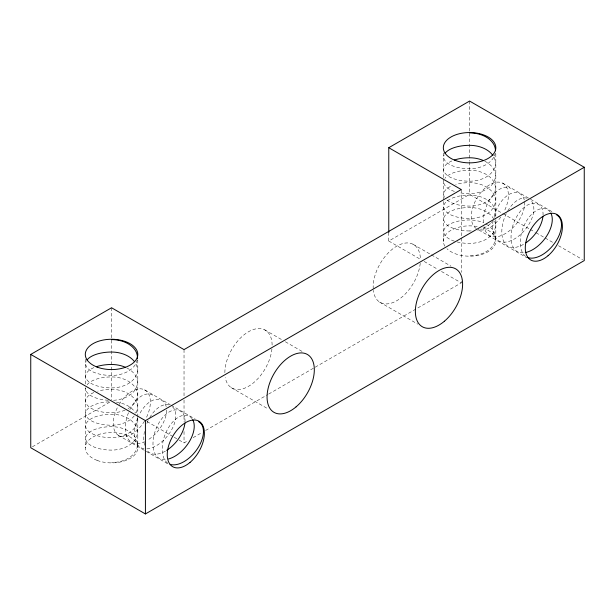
<?xml version="1.0" encoding="UTF-8"?>
<svg xmlns="http://www.w3.org/2000/svg" width="615" height="615" viewBox="0 0 615 615"><rect width="100%" height="100%" fill="white"/><g stroke="black" fill="none" stroke-linecap="round" stroke-linejoin="round"><path stroke-width="0.46" stroke-dasharray="3.08 2.31" d="M32.403 446.782L109.908 402.033M388.772 232.462L388.772 241.034L469.583 194.378L501.986 213.09M179.088 440.071L184.031 442.923L188.182 440.524M193.164 437.649L202.289 432.383M205.61 430.462L267.863 394.523M268.694 394.046L314.342 367.693M315.172 367.209L461.25 282.877L461.25 279.064M502.555 183.101L553.239 212.36M502.816 213.566L529.407 228.918M530.238 229.395L535.227 232.278M536.057 232.754L544.367 237.551M545.198 238.036L553.508 242.833M558.489 245.708L582.59 259.622M478.793 229.987L526.994 257.816M412.965 244.209L430.562 254.372M431.392 254.848L451.026 266.18M388.772 241.034L420.891 259.576M424.189 261.475L438.188 269.562M441.478 271.461L461.25 282.877M379.555 302.05L417.831 324.151M264.673 329.817L282.27 339.98M285.352 341.763L303.556 352.272M231.271 387.673L268.501 409.167M119.095 404.486A26.253 15.16 -60 0 1 144.517 389.81L170.27 404.685M171.101 405.154L195.201 419.076M146.97 421.529L173.322 436.742M174.153 437.219L178.265 439.594M118.272 435.266L168.126 464.048M495.821 153.896L495.821 218.648M495.821 219.601L495.821 241.495M469.583 101.06L469.583 161.053M469.583 162.006L469.583 194.378M461.25 189.558L461.25 237.167M461.25 238.12L461.25 272.399M443.338 152.943L443.338 179.603M443.338 180.556L443.338 200.552M443.338 201.505L443.338 241.495M184.031 349.604L184.031 396.268M184.031 400.073L184.031 421.975M184.031 431.499L184.031 442.923M137.798 359.998L137.798 447.597M111.561 307.761L111.561 400.127M85.285 359.314L85.285 384.075M85.285 387.881L85.285 447.866M482.944 227.973A26.253 15.16 0 0 1 488.149 251.743A26.253 15.16 0 0 1 446.982 248.737M444.876 246.154A26.253 15.16 0 0 1 451.018 230.302A26.253 15.16 0 0 1 478.478 226.758M373.205 288.75A33.418 19.296 -60 0 1 396.052 246.584A33.418 19.296 -60 0 1 420.414 259.799M420.23 263.328A33.418 19.296 -60 0 1 396.775 300.727A33.418 19.296 -60 0 1 373.343 290.38M224.867 372.69A33.418 19.296 -60 0 1 248.491 331.762A33.418 19.296 -60 0 1 272.122 345.407M271.938 348.936A33.418 19.296 -60 0 1 249.236 385.889A33.418 19.296 -60 0 1 225.282 377.564M476.31 228.549A26.253 15.16 -60 0 1 476.579 198.722A26.253 15.16 -60 0 1 502.271 182.963A26.253 15.16 -60 0 1 504.146 211.468M500.756 217.11A26.253 15.16 -60 0 1 479.892 229.91M144.517 389.81A26.253 15.16 -60 0 1 146.109 418.185M144.517 421.067A26.253 15.16 -60 0 1 118.68 435.512A26.253 15.16 -60 0 1 118.272 405.915M136.153 412.834A25.968 17.935 0 0 0 111.546 389.357A25.968 11.723 0 0 0 97.685 391.178M134.216 415.932A25.968 17.935 0 0 1 111.546 425.226A25.968 11.723 0 0 1 85.669 413.88A25.968 11.723 0 0 1 109.916 401.81M137.222 417.485A25.968 17.935 0 0 1 111.546 437.665A25.968 11.723 0 0 1 85.654 425.949A25.968 11.723 0 0 1 111.546 414.226A25.968 17.935 0 0 1 137.429 432.168A25.968 17.935 0 0 1 111.546 450.103A25.968 11.723 0 0 1 85.654 438.395A25.968 11.723 0 0 1 111.546 426.664A25.968 17.935 0 0 1 137.429 444.614A25.968 17.935 0 0 1 111.546 462.549M116.389 402.125A25.968 17.935 0 0 1 135.6 413.126M93.841 392.531A25.968 11.723 0 0 0 87.468 405.37A25.968 11.723 0 0 0 111.546 412.796A25.968 17.935 0 0 0 125.399 409.982M128.028 408.66A25.968 17.935 0 0 0 135.9 388.795A25.968 17.935 0 0 0 111.546 376.918A25.968 11.723 0 0 0 86.93 385.005M126.736 367.908A25.968 17.935 0 0 1 136.399 387.396A25.968 17.935 0 0 1 113.168 400.311M137.222 359.783A25.968 17.935 0 0 1 111.546 375.465A25.968 11.723 0 0 1 86.115 361.551M93.841 367.647A25.968 11.723 0 0 0 87.468 380.493A25.968 11.723 0 0 0 111.546 387.919A25.968 17.935 0 0 0 135.6 363.365M108.302 400.257A25.968 11.723 0 0 1 85.708 387.896M457.122 241.949A25.968 11.723 0 0 0 469.583 243.409A25.968 17.935 0 0 0 494.191 219.916M454.385 241.165A25.968 11.723 0 0 1 444.96 228.073A25.968 11.723 0 0 1 469.583 219.955A25.968 17.935 0 0 1 483.436 222.768M494.645 217.479A25.968 17.935 0 0 0 469.583 195.086A25.968 11.723 0 0 0 443.699 206.801A25.968 11.723 0 0 0 469.583 218.525A25.968 17.935 0 0 0 495.467 200.582A25.968 17.935 0 0 0 469.583 182.647A25.968 11.723 0 0 0 455.73 184.469M492.254 221.661A25.968 17.935 0 0 1 491.423 222.63M490.509 223.56A25.968 17.935 0 0 1 480.592 229.234M479.1 229.687A25.968 17.935 0 0 1 477.571 230.064M471.205 230.917A25.968 17.935 0 0 1 469.583 230.956M469.583 230.963A25.968 11.723 0 0 1 443.699 219.24A25.968 11.723 0 0 1 469.583 207.516A25.968 17.935 0 0 1 493.637 218.855M486.065 224.091A25.968 17.935 0 0 1 493.937 243.955A25.968 17.935 0 0 1 469.583 255.832M446.905 200.006A25.968 11.723 0 0 0 469.583 206.087A25.968 17.935 0 0 0 495.467 188.136A25.968 17.935 0 0 0 469.583 170.201A25.968 11.723 0 0 0 444.968 178.296M444.514 197.277A25.968 11.723 0 0 1 450.726 186.337M484.781 161.199A25.968 17.935 0 0 1 494.206 181.225A25.968 17.935 0 0 1 469.583 193.633A25.968 11.723 0 0 1 460.066 192.818M495.26 153.066A25.968 17.935 0 0 1 494.191 156.364M493.637 157.425A25.968 17.935 0 0 1 469.583 168.756A25.968 11.723 0 0 1 444.153 154.842M451.879 160.938A25.968 11.723 0 0 0 445.506 173.784A25.968 11.723 0 0 0 469.583 181.202A25.968 17.935 0 0 0 493.637 156.656M454.385 191.403A25.968 11.723 0 0 1 443.899 180.449M524.241 199.898A25.93 14.852 -51.2 0 0 519.875 193.702A25.93 14.852 -68.8 0 0 493.737 217.487M524.595 202.097A25.93 14.852 -51.2 0 1 512.357 228.234A25.93 14.852 -51.2 0 1 489.555 235.599A25.93 14.852 -68.8 0 1 483.959 226.689M483.436 222.699A25.93 14.852 -68.8 0 1 492.407 195.755A25.93 14.852 -68.8 0 1 510.665 188.39M493.099 220.593A25.93 14.852 -68.8 0 0 498.757 240.911A25.93 14.852 -51.2 0 0 525.902 228.742A25.93 14.852 -51.2 0 0 530.591 200.121M543.053 215.135A25.93 14.852 -51.2 0 0 538.294 204.334A25.93 14.852 -68.8 0 0 514.786 220.462A25.93 14.852 -68.8 0 0 517.177 251.543A25.93 14.852 -51.2 0 0 524.141 252.734M523.45 244.393A25.93 14.852 -51.2 0 1 507.967 246.231A25.93 14.852 -68.8 0 1 506.26 213.674M525.594 256.347A25.93 14.852 -68.8 0 1 524.326 225.044A25.93 14.852 -68.8 0 1 547.504 209.654A25.93 14.852 -51.2 0 1 550.248 212.175M507.782 210.853A25.93 14.852 -68.8 0 1 527.378 198.268M129.803 409.751A25.93 14.852 -68.8 0 1 152.628 395.099M128.481 412.719A25.93 14.852 -68.8 0 0 131.51 442.308A25.93 14.852 -51.2 0 0 144.494 441.747M166.204 406.607A25.93 14.852 -51.2 0 0 161.837 400.411A25.93 14.852 -68.8 0 0 139.013 415.071M166.611 409.99A25.93 14.852 -51.2 0 1 146.993 440.471M137.691 418.039A25.93 14.852 -68.8 0 0 140.72 447.62A25.93 14.852 -51.2 0 0 144.425 448.827M172.554 406.838A25.93 14.852 -51.2 0 1 170.639 431.476A25.93 14.852 -51.2 0 1 146.554 448.904M185.015 421.844A25.93 14.852 -51.2 0 0 180.256 411.051A25.93 14.852 -68.8 0 0 156.74 427.171A25.93 14.852 -68.8 0 0 159.139 458.26A25.93 14.852 -51.2 0 0 166.104 459.443M165.412 451.11A25.93 14.852 -51.2 0 1 149.929 452.94A25.93 14.852 -68.8 0 1 147.039 450.334M167.557 463.057A25.93 14.852 -68.8 0 1 166.288 431.753A25.93 14.852 -68.8 0 1 189.466 416.363A25.93 14.852 -51.2 0 1 192.211 418.884M144.633 445.252A25.93 14.852 -68.8 0 1 144.556 431.069M146.9 423.351A25.93 14.852 -68.8 0 1 148.223 420.391M149.745 417.562A25.93 14.852 -68.8 0 1 169.34 404.985M97.208 460.435A26.253 15.16 0 0 0 137.76 448.55A26.253 15.16 0 0 0 99.661 434.213A26.253 15.16 0 0 0 97.208 460.435"/><path stroke-width="0.92" d="M388.772 147.715L469.583 101.06L584.25 167.265L584.25 260.583L145.417 513.94L30.75 447.735L30.75 354.417L111.561 307.761L184.031 349.604L461.25 189.558L388.772 147.715L388.772 232.462M30.75 354.417L145.417 420.622L584.25 167.265M145.417 420.622L145.417 513.94M134.216 361.328A25.968 17.935 0 0 0 111.546 352.034A25.968 11.723 0 0 0 86.93 360.129M125.399 367.278A25.968 17.935 0 0 0 111.546 364.48A25.968 11.723 0 0 0 96.347 366.709M111.546 339.595A25.968 17.935 0 0 1 137.376 358.66M492.992 155.626A25.968 17.935 0 0 0 469.583 145.325A25.968 11.723 0 0 0 444.968 153.412M483.436 160.569A25.968 17.935 0 0 0 469.583 157.763A25.968 11.723 0 0 0 454.385 160M469.583 132.886A25.968 17.935 0 0 1 495.467 150.821M556.713 214.966A25.93 14.852 -51.2 0 1 554.976 242.733A25.93 14.852 -51.2 0 1 527.232 257.293M550.763 212.99A25.93 14.852 -51.2 0 1 546.666 236.075A25.93 14.852 -51.2 0 1 525.295 252.557M542.953 216.395A25.93 14.852 -51.2 0 1 525.948 242.817M198.676 421.682A25.93 14.852 -51.2 0 1 197.392 448.781A25.93 14.852 -51.2 0 1 170.094 464.348M192.726 419.699A25.93 14.852 -51.2 0 1 189.051 442.108A25.93 14.852 -51.2 0 1 168.441 458.998M184.915 423.105A25.93 14.852 -51.2 0 1 166.665 450.357M97.208 367.117A26.253 15.16 0 0 0 137.76 355.232A26.253 15.16 0 0 0 99.661 340.902A26.253 15.16 0 0 0 97.208 367.117M455.746 160.592A26.253 15.16 0 0 0 495.821 148.184A26.253 15.16 0 0 0 457.176 134.347A26.253 15.16 0 0 0 455.746 160.592M296.084 406.861A33.418 19.296 -60 0 0 307.915 354.786A33.418 19.296 -60 0 0 268.071 388.58A33.418 19.296 -60 0 0 296.084 406.861M444.368 321.253A33.418 19.296 -60 0 0 456.215 269.178A33.418 19.296 -60 0 0 416.363 302.957A33.418 19.296 -60 0 0 444.368 321.253M190.058 462.38A26.253 15.16 -60 0 0 199.352 421.467A26.253 15.16 -60 0 0 168.041 448.02A26.253 15.16 -60 0 0 190.058 462.38M548.096 255.671A26.253 15.16 -60 0 0 557.39 214.758A26.253 15.16 -60 0 0 526.079 241.311A26.253 15.16 -60 0 0 548.096 255.671"/></g></svg>
